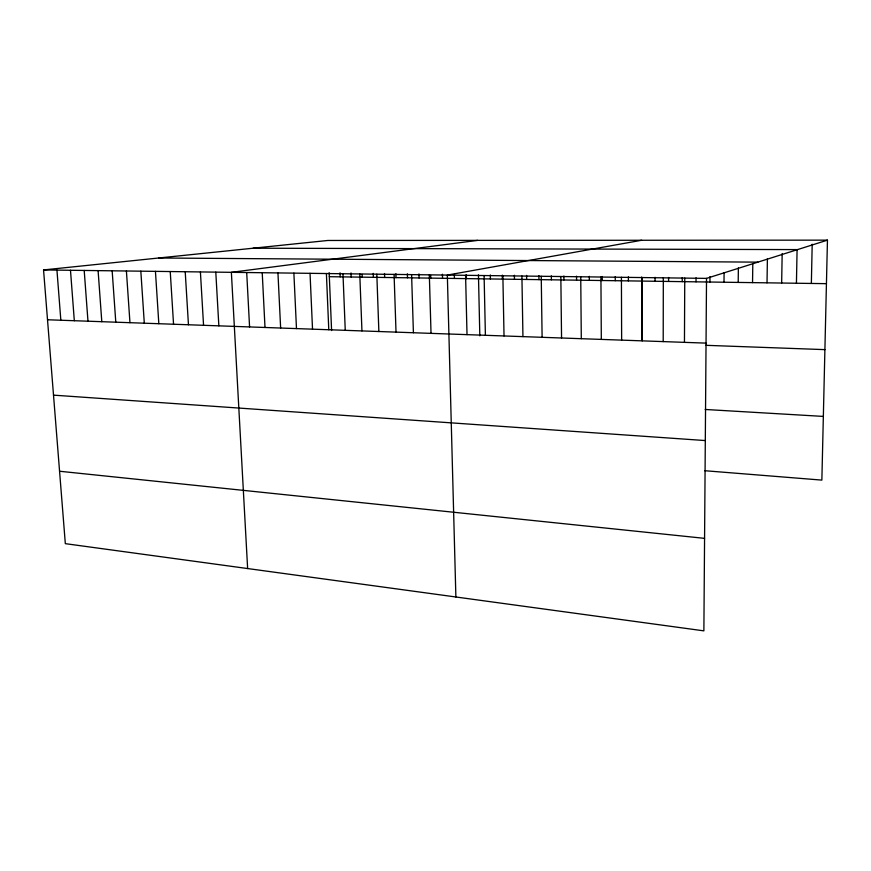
<?xml version="1.0" encoding="UTF-8"?>
<svg xmlns="http://www.w3.org/2000/svg" width="871" height="871" viewBox="0 0 871 871"><rect width="100%" height="100%" fill="white"/><g stroke="black" fill="none" stroke-linecap="round" stroke-linejoin="round"><path stroke-width="1.31" d="M655.057 281.257L655.057 277.294M663.201 341.595L663.321 277.827M668.58 281.453L668.59 277.457M682.233 281.638L682.254 277.631M684.454 342.347L684.758 278.099M696.016 281.834L696.049 277.805M827.45 240.146L706.523 278.382L703.877 630.854L65.325 543.656L43.55 269.934L327.801 240.472L827.45 240.146L821.865 480.106L704.737 470.71M709.941 282.03L709.985 276.63M723.997 282.226L724.095 272.743M738.205 282.422L738.368 267.909M752.544 282.629L752.794 264.065M767.024 282.825L767.395 258.839M781.657 283.031L782.169 253.57M796.432 283.238L797.085 249.585M811.358 283.445L812.197 244.218M641.622 240.265L447.335 275.084L455.881 596.983M477.678 240.374L231.37 272.329L247.636 568.545M253.167 248.213L797.542 249.596M158.729 258.001L757.89 262.138M43.55 269.934L706.523 278.382M329.325 276.695L826.437 283.663M47.513 319.766L706.033 343.12M705.673 345.308L824.902 349.63M705.194 409.468L823.345 416.414M53.512 395.14L705.303 440.563M59.566 471.244L704.563 538.354M56.942 270.108L60.839 320.234M70.486 270.282L74.318 320.713M84.204 270.456L87.971 321.192M98.096 270.631L101.798 321.693M112.163 270.816L115.789 322.183M126.404 270.99L129.953 322.684M140.83 271.175L144.303 323.195M155.441 271.36L158.827 323.707M170.237 271.556L173.547 324.23M185.218 271.741L188.452 324.763M200.406 271.937L203.553 325.297M215.79 272.133L218.85 325.841M246.7 272.525L249.574 326.93M262.225 272.721L265.002 327.474M277.947 272.928L280.636 328.029M293.886 273.124L296.478 328.596M310.032 273.331L312.526 329.162M329.162 272.677L331.59 330.545M326.396 273.538L328.781 329.739M342.978 273.755L345.254 330.316M340.038 272.808L340.202 276.847M351.013 272.95L351.165 277M362.129 274.441L362.238 277.163M359.777 273.962L361.944 330.915M376.816 274.18L378.863 331.513M373.256 273.363L373.398 277.316M394.084 274.398L396.022 332.123M384.525 273.505L384.666 277.479M395.891 273.646L396.022 277.631M418.951 273.93L419.071 277.958M411.591 274.626L413.409 332.733M407.367 273.788L407.497 277.795M430.666 275.421L430.742 278.121M429.338 274.855L431.025 333.364M442.424 274.223L442.533 278.285M454.314 274.376L454.422 278.448M466.333 274.659L466.431 278.622M465.582 275.312L467.019 334.638M478.451 274.811L479.823 335.836M490.329 274.964L490.406 278.96M484.102 275.552L485.397 335.291M502.872 275.791L504.026 335.956M502.306 275.116L502.382 279.123M514.391 275.258L514.467 279.286M526.596 275.41L526.661 279.46M521.914 276.031L522.938 336.62M541.239 276.281L542.11 337.306M538.909 275.574L538.964 279.635M551.332 275.857L551.387 279.809M563.885 276.02L563.929 279.983M560.837 276.532L561.555 337.992M580.739 276.782L581.295 338.688M576.537 276.172L576.58 280.157M589.319 276.336L589.351 280.342M602.22 276.499L602.242 280.516M600.925 277.032L601.317 339.407M621.415 277.294L621.644 340.125M615.242 276.662L615.264 280.702M628.383 276.826L628.405 280.887M642.21 277.566L642.265 340.855M641.666 276.989L641.731 340.528"/></g></svg>
